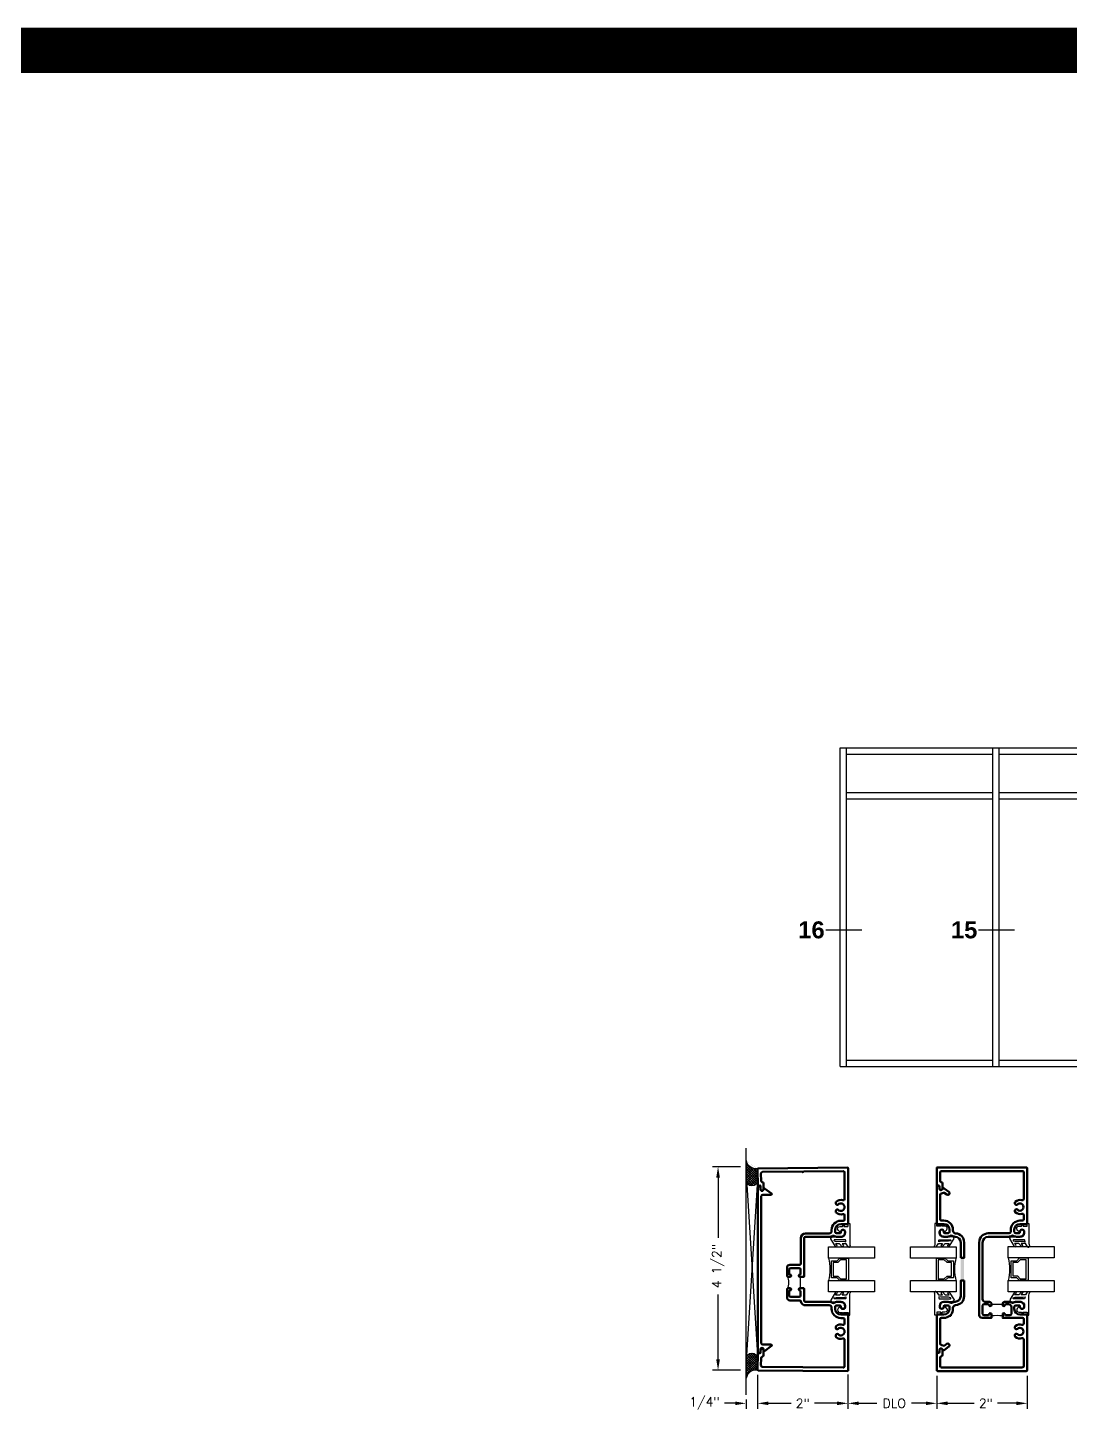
# Model space of a CAD drawing. Extents: x 0 to 139, y -15 to 75.
# Drawn here: x 31.69 to 37.45, y 7.37 to 15 of the extents above; entities that cross this region are included whole.
import ezdxf
from ezdxf.enums import TextEntityAlignment as Align

# ---------------------------------------------------------------- set-up
doc = ezdxf.new("R2010")
doc.units = 0
doc.header["$MEASUREMENT"] = 0
doc.header["$PDMODE"] = 3
doc.layers.get('DEFPOINTS').update_dxf_attribs({"linetype": 'CONTINUOUS'})
for name, color, linetype in [('R-ANNO-DIMS', 3, 'CONTINUOUS'), ('R-ANNO-TEXT', 6, 'CONTINUOUS'), ('R-Det1', 4, 'CONTINUOUS'), ('R-Det2', 2, 'CONTINUOUS'), ('R-DET3', 5, 'CONTINUOUS'), ('R-OTLN', 1, 'CONTINUOUS'), ('R-PAT1', 5, 'CONTINUOUS'), ('TITLE', 7, 'CONTINUOUS')]:
    doc.layers.add(name, color=color, linetype=linetype)
doc.styles.get("Standard").update_dxf_attribs({"font": 'simplex'})
doc.styles.add('style1', font='arialbd.ttf')
doc.dimstyles.new('1-4size', dxfattribs={"dimtxt": 0.05, "dimasz": 0.06, "dimexe": 0.03125, "dimexo": 0.03125, "dimgap": 0.03125, "dimtad": 0, "dimdec": 5, "dimlfac": 4, "dimzin": 4, "dimdsep": 46, "dimlunit": 5, "dimtxsty": 'Standard', "dimcen": 0, "dimclrd": 256, "dimclre": 256, "dimclrt": 256, "dimadec": 0, "dimazin": 1, "dimtfac": 1, "dimtdec": 5, "dimtofl": 0, "dimtmove": 0, "dimatfit": 3, "dimfxl": 0, "dimfrac": 2, "dimtolj": 1, "dimtzin": 4, "dimarcsym": 0})

# ---------------------------------------------------------------- blocks, each defined once
blk = doc.blocks.new('*D91')
at = {"layer": 'DEFPOINTS', "color": 0}
for p in [(36.2225, 7.5936), (36.7132, 7.5857), (36.7132, 7.4026)]:
    blk.add_point(p, dxfattribs=at)
at = {"layer": 'R-ANNO-DIMS', "lineweight": -2}
for p, q in [((36.2225, 7.5623), (36.2225, 7.3713)), ((36.7132, 7.5545), (36.7132, 7.3713)), ((36.2825, 7.4026), (36.3833, 7.4026)), ((36.6532, 7.4026), (36.5743, 7.4026))]:
    blk.add_line(p, q, dxfattribs=at)
at = {"layer": 'R-ANNO-DIMS'}
for points in [[(36.2825, 7.4126), (36.2825, 7.3926), (36.2225, 7.4026)], [(36.6532, 7.4126), (36.6532, 7.3926), (36.7132, 7.4026)]]:
    blk.add_solid(points, dxfattribs=at)
at = {"layer": 'R-ANNO-DIMS', "insert": (36.4788, 7.4026), "char_height": 0.05, "attachment_point": 5}
blk.add_mtext('\\A1;DLO', dxfattribs=at)
blk = doc.blocks.new('*D93')
at = {"layer": 'DEFPOINTS', "color": 0}
for p in [(36.7132, 7.5857), (37.2132, 7.5857), (37.2132, 7.4026)]:
    blk.add_point(p, dxfattribs=at)
at = {"layer": 'R-ANNO-DIMS', "lineweight": -2}
for p, q in [((36.7132, 7.5545), (36.7132, 7.3713)), ((37.2132, 7.5545), (37.2132, 7.3713)), ((36.7732, 7.4026), (36.9201, 7.4026)), ((37.1532, 7.4026), (37.0492, 7.4026))]:
    blk.add_line(p, q, dxfattribs=at)
at = {"layer": 'R-ANNO-DIMS'}
for points in [[(36.7732, 7.4126), (36.7732, 7.3926), (36.7132, 7.4026)], [(37.1532, 7.4126), (37.1532, 7.3926), (37.2132, 7.4026)]]:
    blk.add_solid(points, dxfattribs=at)
at = {"layer": 'R-ANNO-DIMS', "insert": (36.9847, 7.4026), "char_height": 0.05, "attachment_point": 5}
blk.add_mtext('\\A1;2"', dxfattribs=at)
blk = doc.blocks.new('*D108')
at = {"layer": 'DEFPOINTS', "color": 0}
for p in [(35.7234, 7.592), (35.6601, 7.4559), (35.7234, 7.4026)]:
    blk.add_point(p, dxfattribs=at)
at = {"layer": 'R-ANNO-DIMS', "lineweight": -2}
for p, q in [((35.7234, 7.5607), (35.7234, 7.3713)), ((35.6601, 7.4246), (35.6601, 7.3713)), ((35.6001, 7.4026), (35.5401, 7.4026)), ((35.7834, 7.4026), (35.8434, 7.4026))]:
    blk.add_line(p, q, dxfattribs=at)
at = {"layer": 'R-ANNO-DIMS'}
for points in [[(35.6001, 7.4126), (35.6001, 7.3926), (35.6601, 7.4026)], [(35.7834, 7.4126), (35.7834, 7.3926), (35.7234, 7.4026)]]:
    blk.add_solid(points, dxfattribs=at)
at = {"layer": 'R-ANNO-DIMS', "insert": (35.4303, 7.4026), "char_height": 0.05, "attachment_point": 5}
blk.add_mtext('\\A1;1/4"', dxfattribs=at)
blk = doc.blocks.new('*D94')
at = {"layer": 'DEFPOINTS', "color": 0}
for p in [(35.5051, 8.7102), (35.6601, 8.7102), (35.6601, 7.5857)]:
    blk.add_point(p, dxfattribs=at)
at = {"layer": 'R-ANNO-DIMS', "lineweight": -2}
for p, q in [((35.6289, 8.7102), (35.4738, 8.7102)), ((35.5051, 8.6502), (35.5051, 8.3172)), ((35.5051, 7.6457), (35.5051, 8.0047)), ((35.6289, 7.5857), (35.4738, 7.5857))]:
    blk.add_line(p, q, dxfattribs=at)
at = {"layer": 'R-ANNO-DIMS'}
for points in [[(35.4951, 8.6502), (35.5151, 8.6502), (35.5051, 8.7102)], [(35.4951, 7.6457), (35.5151, 7.6457), (35.5051, 7.5857)]]:
    blk.add_solid(points, dxfattribs=at)
at = {"layer": 'R-ANNO-DIMS', "insert": (35.5051, 8.161), "char_height": 0.05, "attachment_point": 5, "rotation": 90}
blk.add_mtext('\\A1;4 1/2"', dxfattribs=at)
blk = doc.blocks.new('*D95')
at = {"layer": 'DEFPOINTS', "color": 0}
for p in [(35.7234, 7.592), (36.2225, 7.5931), (36.2225, 7.4026)]:
    blk.add_point(p, dxfattribs=at)
at = {"layer": 'R-ANNO-DIMS', "lineweight": -2}
for p, q in [((35.7234, 7.5607), (35.7234, 7.3713)), ((36.2225, 7.5618), (36.2225, 7.3713)), ((35.7834, 7.4026), (35.9084, 7.4026)), ((36.1625, 7.4026), (36.0375, 7.4026))]:
    blk.add_line(p, q, dxfattribs=at)
at = {"layer": 'R-ANNO-DIMS'}
for points in [[(35.7834, 7.4126), (35.7834, 7.3926), (35.7234, 7.4026)], [(36.1625, 7.4126), (36.1625, 7.3926), (36.2225, 7.4026)]]:
    blk.add_solid(points, dxfattribs=at)
at = {"layer": 'R-ANNO-DIMS', "insert": (35.973, 7.4026), "char_height": 0.05, "attachment_point": 5}
blk.add_mtext('\\A1;2"', dxfattribs=at)
blk = doc.blocks.new('Door elevation')
at = {"layer": 'R-ANNO-TEXT'}
blk.add_line((100.6503, 11.2434), (100.6503, 11.0437), dxfattribs=at)
at = {"layer": 'R-OTLN'}
for p, q in [((98.3401, 11.4192), (101.8557, 11.4192)), ((98.3401, 9.6592), (98.3401, 11.4192)), ((98.3753, 9.6592), (98.3753, 11.4192)), ((98.3753, 11.384), (99.1839, 11.384)), ((99.1839, 9.6592), (99.1839, 11.4192)), ((99.219, 9.6592), (99.219, 11.4192)), ((99.219, 11.384), (100.0276, 11.384)), ((100.0276, 9.6592), (100.0276, 11.4192)), ((100.0628, 9.6592), (100.0628, 11.4192)), ((100.0628, 11.384), (100.9065, 11.384)), ((100.9065, 9.6592), (100.9065, 11.4192)), ((100.9417, 9.6592), (100.9417, 11.4192)), ((100.9417, 11.384), (101.7854, 11.384)), ((101.7854, 9.6592), (101.7854, 11.4192)), ((101.8557, 9.6592), (101.8557, 11.4192)), ((98.3753, 11.1731), (99.1839, 11.1731)), ((99.219, 11.1731), (100.0276, 11.1731)), ((100.0628, 11.1731), (100.9065, 11.1731)), ((100.9417, 11.1731), (101.7854, 11.1731)), ((98.3753, 11.1379), (99.1839, 11.1379)), ((99.219, 11.1379), (100.0276, 11.1379)), ((100.0628, 11.1379), (100.9065, 11.1379)), ((100.9417, 11.1379), (101.7854, 11.1379)), ((98.3401, 9.6592), (100.9417, 9.6592)), ((98.3753, 9.6943), (99.1839, 9.6943)), ((99.219, 9.6943), (100.0276, 9.6943)), ((100.0628, 9.6943), (100.9065, 9.6943)), ((100.9065, 9.6592), (101.8557, 9.6592)), ((100.9417, 9.6943), (101.7854, 9.6943))]:
    blk.add_line(p, q, dxfattribs=at)
blk = doc.blocks.new('P2728 compress')
at = {"layer": 'R-Det2'}
blk.add_lwpolyline([(176.266, 42.927), (176.372, 42.753, -0.301952), (176.324, 42.713), (176.124, 42.713, 0.414214), (176.044, 42.633), (176.044, 42.594, 0.388879), (176.081, 42.554), (176.097, 42.553, 0.440011), (176.14, 42.593), (176.14, 42.607, -0.668179), (176.157, 42.614), (176.206, 42.566, -0.668179), (176.17, 42.48), (176.111, 42.48), (176.083, 42.441, -0.836323), (176.069, 42.447), (176.078, 42.48), (175.994, 42.48, 0.414214), (175.988, 42.474), (175.988, 42.424, -0.414214), (175.982, 42.418), (175.954, 42.418, -0.414214), (175.948, 42.424), (175.948, 42.862, 0.083245), (175.94, 42.911), (175.94, 42.911)], format="xyb", dxfattribs=at)
for points in [[(175.978, 42.937), (176.028, 42.864), (176.119, 42.864), (176.088, 42.905)], [(176.117, 42.931), (176.175, 42.864), (176.267, 42.864), (176.235, 42.902)]]:
    blk.add_lwpolyline(points, dxfattribs=at)
at = {"layer": 'R-Det2', "lineweight": 25}
blk.add_lwpolyline([(176.039, 42.79, 0.372312), (176.054, 42.778), (176.284, 42.778, 0.668179), (176.295, 42.803), (176.252, 42.812), (176.078, 42.811), (176.034, 42.824)], format="xyb", close=True, dxfattribs=at)
at = {"layer": 'R-Det2', "ltscale": 0.1}
for centre, radius, start, end in [((175.962, 42.92), 0.0237, 22.2345, 202.2345), ((176.117, 42.901), 0.0297, 90, 171.5397), ((176.251, 42.914), 0.0199, 40.2978, 220.2978)]:
    blk.add_arc(centre, radius, start, end, dxfattribs=at)

msp = doc.modelspace()

# ---------------------------------------------------------------- hatches: boundary and pattern name
at = {"layer": 'R-PAT1'}
h = msp.add_hatch(dxfattribs=at)
h.set_pattern_fill('ANSI37', color=256, scale=0.075, angle=-90, style=0)
h.set_pattern_definition([(315, (34.873551, 9.102877), (0.00662913, 0.00662913), []), (45, (34.873551, 9.102877), (-0.00662913, 0.00662913), [])])
edge = h.paths.add_edge_path()
edge.add_line((35.6609766, 8.7439975), (35.6609766, 8.6368367))
edge.add_arc((35.6924205, 8.6368367), 0.0314439, 180.0000074, 357.46272372)
edge.add_line((35.7238336, 8.6354447), (35.7234424, 8.6994923))
edge.add_arc((35.7138486, 8.7521167), 0.0534918, 188.7303523, 280.33190092, ccw=False)
msp.add_hatch(color=256, dxfattribs=at).paths.add_polyline_path([(36.8461635, 8.2059578), (36.8649135, 8.2059578), (36.8649135, 8.0809578), (36.8461635, 8.0809578)])
h = msp.add_hatch(dxfattribs=at)
h.set_pattern_fill('ANSI37', color=256, scale=0.075, angle=-90, style=0)
h.set_pattern_definition([(315, (34.873551, 9.110377), (0.006629126, 0.006629126), []), (45, (34.873551, 9.110377), (-0.006629126, 0.006629126), [])])
edge = h.paths.add_edge_path()
edge.add_line((35.6609766, 7.541237), (35.6609766, 7.6483979))
edge.add_arc((35.6924205, 7.6483979), 0.0314439, 2.53727628, 179.9999926, ccw=False)
edge.add_line((35.7238336, 7.6497899), (35.7234424, 7.5857423))
edge.add_arc((35.7138486, 7.5331178), 0.0534918, 79.66809908, 171.2696477)

# ---------------------------------------------------------------- linework, layer by layer
at = {"layer": 'R-ANNO-TEXT'}
for p, q in [((36.2997778, 10.0178269), (36.1000322, 10.0178269)), ((37.1435278, 10.0178269), (36.9437822, 10.0178269))]:
    msp.add_line(p, q, dxfattribs=at)
at = {"layer": 'R-Det1', "color": 5}
msp.add_line((35.6609766, 7.4490722), (35.6609766, 8.8130722), dxfattribs=at)
at = {"layer": 'R-Det1', "lineweight": 50}
for points in [[(35.7440395, 8.1408621), (35.7440395, 7.7346121, 0.414213562), (35.7517895, 7.7268621), (35.7982895, 7.7268621, -0.722145632), (35.8005285, 7.7201038), (35.7622499, 7.6916121), (35.7527695, 7.7010923, 0.668184624), (35.7395395, 7.6956123), (35.7395395, 7.6876121, -0.414216407), (35.7317895, 7.6798621), (35.7240395, 7.6798621), (35.7240395, 8.1408621), (35.7240395, 8.6018621), (35.7317895, 8.6018621, -0.414216407), (35.7395395, 8.5941121), (35.7395395, 8.5861119, 0.668184624), (35.7527695, 8.5806319), (35.7622499, 8.5901121), (35.8005285, 8.5616204, -0.722145632), (35.7982895, 8.5548621), (35.7517895, 8.5548621, 0.414213562), (35.7440395, 8.5471121)], [(36.8461635, 8.2059578), (36.8461635, 8.2919579, 0.413515847), (36.814988, 8.3232078, -0.143455795), (36.7982385, 8.3281578, 0.292539715), (36.7898635, 8.3281578, -0.145286571), (36.7729885, 8.3232078), (36.7529135, 8.3232078, -0.415053763), (36.7296635, 8.3464578), (36.7296635, 8.3505828, -1.012901092), (36.7529135, 8.3502828), (36.7529135, 8.3482078, 0.414213562), (36.7579135, 8.3432078), (36.7764135, 8.3432078, 0.416132723), (36.7841635, 8.3509578), (36.7841635, 8.3622078, 0.414213562), (36.7529135, 8.3934578), (36.7181635, 8.3934578, -0.414213562), (36.7131635, 8.3984578), (36.7131635, 8.6019578, -0.414213562), (36.7156635, 8.6044578), (36.7209135, 8.6044578, -0.412903226), (36.7286635, 8.5967078), (36.7286635, 8.5887078, 0.669038966), (36.7418885, 8.5832078), (36.7483076, 8.5896438, -0.372650912), (36.7548343, 8.590123), (36.7810385, 8.5706078, -0.238328156), (36.7841635, 8.5644078), (36.7841635, 8.5635828, -0.615742841), (36.7691885, 8.5560578), (36.7552635, 8.5664328, 0.3082191), (36.7509635, 8.5665578, -0.121337447), (36.7389135, 8.5623078, 0.384292738), (36.7319135, 8.5546078), (36.7319135, 8.4197078, 0.416670611), (36.7394135, 8.4122078), (36.7529135, 8.4122078, -0.414213562), (36.8029135, 8.3622078), (36.8029135, 8.3573642, 0.398640607), (36.8175853, 8.3418863, -0.398640607), (36.8649135, 8.2919578), (36.8649135, 8.2059578)], [(36.8649135, 8.0809578), (36.8649135, 7.9949578, -0.398640607), (36.8175853, 7.9450292, 0.398640607), (36.8029135, 7.9295514), (36.8029135, 7.9247078, -0.178683048), (36.7909205, 7.8922198), (36.7909205, 7.8867008), (36.7854015, 7.8867008, -0.178683048), (36.7529135, 7.8747078), (36.7394135, 7.8747078, 0.413333333), (36.7319135, 7.8672078), (36.7319135, 7.7322828, 0.384292738), (36.7389135, 7.7245828, -0.125027091), (36.7509635, 7.7203328, 0.3082191), (36.7552635, 7.7204578), (36.7691885, 7.7308328, -0.615742841), (36.7841635, 7.7233078), (36.7841635, 7.7225078, -0.239176885), (36.7810385, 7.7162828), (36.7548291, 7.6967858, -0.372121531), (36.7483093, 7.697262), (36.7418885, 7.7036828, 0.667873573), (36.7286635, 7.6982078), (36.7286635, 7.6902078, -0.416132723), (36.7209135, 7.6824578), (36.7156635, 7.6824578, -0.414213562), (36.7131635, 7.6849578), (36.7131635, 7.8884578, -0.414213562), (36.7181635, 7.8934578), (36.7529135, 7.8934578, 0.414213562), (36.7841635, 7.9247078), (36.7841635, 7.9359578, 0.412903226), (36.7764135, 7.9437078), (36.7579135, 7.9437078, 0.414213562), (36.7529135, 7.9387078), (36.7529135, 7.9366078, -1.011839456), (36.7296635, 7.9363328), (36.7296635, 7.9404578, -0.413978903), (36.7529135, 7.9637078), (36.7729885, 7.9637078, -0.143865672), (36.7898635, 7.9587328, 0.292539715), (36.7982385, 7.9587328, -0.142565659), (36.8150524, 7.9637076, 0.412912468), (36.8461635, 7.9949573), (36.8461635, 8.0809578)]]:
    msp.add_lwpolyline(points, format="xyb", close=True, dxfattribs=at)
at = {"layer": 'R-Det2'}
for points in [[(36.1158264, 8.2054504), (36.1158264, 8.2679504), (36.3693474, 8.2679504), (36.3693474, 8.2054504), (36.2253264, 8.2054504), (36.2253264, 8.0804504), (36.3693474, 8.0804504), (36.3693474, 8.0179504), (36.1158264, 8.0179504), (36.1158264, 8.0804504), (36.2253264, 8.0804504), (36.1783264, 8.0804504), (36.1628264, 8.0959504), (36.1315764, 8.0959504), (36.1315764, 8.1899504), (36.1628264, 8.1899504), (36.1783264, 8.2054504), (36.2253264, 8.2054504), (36.1158264, 8.2054504, -0.123310184), (36.1158264, 8.0804504, 0.875557935)], [(36.821393, 8.0804504), (36.821393, 8.0179504), (36.5678721, 8.0179504), (36.5678721, 8.0804504), (36.711893, 8.0804504), (36.711893, 8.2054504), (36.5678721, 8.2054504), (36.5678721, 8.2679504), (36.821393, 8.2679504), (36.821393, 8.2054504), (36.711893, 8.2054504), (36.758893, 8.2054504), (36.774393, 8.1899504), (36.805643, 8.1899504), (36.805643, 8.0959504), (36.774393, 8.0959504), (36.758893, 8.0804504), (36.711893, 8.0804504), (36.821393, 8.0804504, -0.123310184), (36.821393, 8.2054504, 0.875557935)], [(37.1084643, 8.2059358), (37.1084644, 8.2684358), (37.3619853, 8.2684358), (37.3619853, 8.2059358), (37.2179644, 8.2059358), (37.2179644, 8.0809358), (37.3619853, 8.0809358), (37.3619853, 8.0184358), (37.1084644, 8.0184358), (37.1084644, 8.0809358), (37.2179644, 8.0809358), (37.1709644, 8.0809358), (37.1554644, 8.0964358), (37.1242144, 8.0964358), (37.1242144, 8.1904358), (37.1554644, 8.1904358), (37.1709644, 8.2059358), (37.2179644, 8.2059358), (37.1084644, 8.2059358, -0.123310184), (37.1084644, 8.0809358, 0.875557935)]]:
    msp.add_lwpolyline(points, format="xyb", dxfattribs=at)
for points in [[(36.2153264, 8.1954504), (36.1824686, 8.1954504), (36.1669686, 8.1799504), (36.1415764, 8.1799504), (36.1415764, 8.1059504), (36.1669686, 8.1059504), (36.1824686, 8.0904504), (36.2153264, 8.0904504), (36.2153264, 8.1954504)], [(36.721893, 8.0904504), (36.7547508, 8.0904504), (36.7702508, 8.1059504), (36.795643, 8.1059504), (36.795643, 8.1799504), (36.7702508, 8.1799504), (36.7547508, 8.1954504), (36.721893, 8.1954504), (36.721893, 8.0904504)], [(37.2079644, 8.1959358), (37.1751065, 8.1959358), (37.1596065, 8.1804358), (37.1342144, 8.1804358), (37.1342144, 8.1064358), (37.1596065, 8.1064358), (37.1751065, 8.0909358), (37.2079644, 8.0909358), (37.2079644, 8.1959358)]]:
    msp.add_lwpolyline(points, dxfattribs=at)
at = {"layer": 'R-DET3'}
for p, q in [((35.6617892, 8.6391121), (35.7242892, 7.6391121)), ((35.6617892, 7.6391121), (35.7242892, 8.6391121))]:
    msp.add_line(p, q, dxfattribs=at)
at = {"layer": 'R-OTLN', "lineweight": 50}
for points in [[(35.978651, 8.1011263), (35.981151, 8.1036263), (35.981151, 8.3146544, -0.414213562), (35.988901, 8.3224044), (36.121151, 8.3224044, 0.145063949), (36.1381782, 8.3274507, -0.296364458), (36.1466237, 8.3274507, 0.145063949), (36.163651, 8.3224044), (36.183651, 8.3224044, 0.415572469), (36.206901, 8.3457625), (36.206901, 8.3497796, 1), (36.183651, 8.3497796), (36.183651, 8.3461544, -0.414213562), (36.179901, 8.3424044), (36.160151, 8.3424044, -0.414213562), (36.152401, 8.3501544), (36.152401, 8.3614044, -0.414213562), (36.183651, 8.3926544), (36.219651, 8.3926544, 0.414213562), (36.223401, 8.3964044), (36.223401, 8.7013814, 0.416003879), (36.2196281, 8.7051313), (35.7271601, 8.7009066, 0.414205806), (35.7234424, 8.6971338), (35.7242487, 8.6028513, 0.577350003), (35.7272634, 8.601145), (35.734353, 8.6053194, -0.577350003), (35.7400055, 8.60212), (35.7401624, 8.5837726, 1.000029034), (35.7556619, 8.5839057), (35.7553767, 8.617248, 0.358249069), (35.7490619, 8.6247977, -0.358249069), (35.7427471, 8.6323475), (35.742397, 8.6732865, -0.414205806), (35.7500802, 8.6811025), (35.9697391, 8.6829869), (35.9734895, 8.6792365), (35.9773158, 8.6830519), (36.1968345, 8.6849351, -0.416728412), (36.204651, 8.6771854), (36.204651, 8.5320013, -0.502843599), (36.1946634, 8.5245813, 0.255648429), (36.1572115, 8.5166891, 0.219037625), (36.155901, 8.513841), (36.155901, 8.5062573, 0.670540707), (36.1681162, 8.5012442, -2.436667768), (36.1681162, 8.4715645, 0.670540707), (36.155901, 8.4665515), (36.155901, 8.4589678, 0.219037625), (36.1572115, 8.4561197, 0.255648429), (36.1946634, 8.4482275, -0.502843599), (36.204651, 8.4408075), (36.204651, 8.4191544, -0.414213562), (36.196901, 8.4114044), (36.183651, 8.4114044, 0.414213562), (36.132401, 8.3601544), (36.132401, 8.3536544, -0.414213562), (36.119901, 8.3411544), (35.988901, 8.3411544, 0.414213562), (35.962401, 8.3146544), (35.962401, 8.1759388, -0.414213562), (35.9545885, 8.1681263), (35.901651, 8.1681263, 0.414213562), (35.886151, 8.1526263), (35.886151, 8.1088763, 0.414213562), (35.893901, 8.1011263), (35.902401, 8.1011263, 0.414213562), (35.908651, 8.1073763, 0.414213562), (35.902401, 8.1136263, -0.414213562), (35.898651, 8.1173763), (35.898651, 8.1416263, -0.414213562), (35.906401, 8.1493763), (35.953401, 8.1493763, -0.414213562), (35.961151, 8.1416263), (35.961151, 8.1173763, -0.414213562), (35.957401, 8.1136263, 0.414213562), (35.951151, 8.1073763, 0.414213562), (35.957401, 8.1011263), (35.961151, 8.1011263)], [(36.7289064, 8.5887478, 1.000029034), (36.7444064, 8.5887461), (36.7444104, 8.6170896, 0.358249069), (36.7381614, 8.624694, -0.358249069), (36.7319125, 8.6322983), (36.7319189, 8.6782379, -0.41421603), (36.7396701, 8.6859868), (37.1865971, 8.6857615, -0.416728412), (37.1944135, 8.6780118), (37.1944135, 8.531913, -0.504614175), (37.1843841, 8.5245058, 0.262881244), (37.1469135, 8.5162997, 0.213421765), (37.1456635, 8.5135046), (37.1456635, 8.5073244, 0.662771717), (37.1588109, 8.5017628, -2.363944859), (37.1588109, 8.4726989, 0.662771717), (37.1456635, 8.4671373), (37.1456635, 8.460957, 0.213421765), (37.1469135, 8.4581619, 0.262881244), (37.1843841, 8.4499558, -0.504614175), (37.1944135, 8.4425486), (37.1944135, 8.4199808, -0.414213562), (37.1866635, 8.4122308), (37.1734135, 8.4122308, 0.414213562), (37.1221635, 8.3609808), (37.1221635, 8.3497308, -0.414213562), (37.1144135, 8.3419808), (36.9982259, 8.3419808, 0.414213562), (36.9482259, 8.2919808), (36.9482259, 7.9472308), (36.9482259, 7.8902308, 0.414213562), (36.9637259, 7.8747308), (36.9922259, 7.8747308), (37.0153847, 7.8747308, -0.063254224), (37.0152259, 7.8759808), (37.0152259, 7.8939808, 0.414213562), (37.0089759, 7.9002308, 0.414213562), (37.0027259, 7.8939808, -0.414213562), (36.9989759, 7.8902308), (36.9747259, 7.8902308, -0.414213562), (36.9669759, 7.8979808), (36.9669759, 7.9424808, -0.414213562), (36.9747259, 7.9502308), (36.9989759, 7.9502308, -0.414213562), (37.0027259, 7.9464808, 0.414213562), (37.0089759, 7.9402308, 0.414213562), (37.0152259, 7.9464808), (37.0152259, 7.9549808, 0.414213562), (37.0074759, 7.9627308), (36.9824759, 7.9627308, -0.414213562), (36.9669759, 7.9782308), (36.9669759, 8.2919808, -0.414213562), (36.9982259, 8.3232308), (37.1109135, 8.3232308, 0.145063949), (37.1279408, 8.3282771, -0.296364458), (37.1363863, 8.3282771, 0.145063949), (37.1534135, 8.3232308), (37.1734136, 8.3232308, 0.415572152), (37.1966635, 8.3465889), (37.1966635, 8.3506061, 1), (37.1734135, 8.3506061), (37.1734135, 8.3469808, -0.414213562), (37.1696635, 8.3432308), (37.1499135, 8.3432308, -0.414213562), (37.1421635, 8.3509808), (37.1421635, 8.3622308, -0.414213562), (37.1734135, 8.3934808), (37.2081635, 8.3934808, 0.414213562), (37.2131635, 8.3984808), (37.2131635, 8.7022078, 0.416003879), (37.2093906, 8.7059578), (36.7169228, 8.7059901, 0.41421603), (36.7131723, 8.7022407), (36.7131591, 8.6079641, 0.416003882), (36.715171, 8.6059638), (36.7239088, 8.6059626, -0.414213562), (36.7289081, 8.6009619)], [(35.961151, 8.0386263), (35.957401, 8.0386263, 0.414213562), (35.951151, 8.0323763, 0.414213562), (35.957401, 8.0261263, -0.414213562), (35.961151, 8.0223763), (35.961151, 7.9981263, -0.414213562), (35.953401, 7.9903763), (35.906401, 7.9903763, -0.414213562), (35.898651, 7.9981263), (35.898651, 8.0223763, -0.414213562), (35.902401, 8.0261263, 0.414213562), (35.908651, 8.0323763, 0.414213562), (35.902401, 8.0386263), (35.893901, 8.0386263, 0.414213562), (35.886151, 8.0308763), (35.886151, 7.9871263, 0.414213562), (35.901651, 7.9716263), (35.9553284, 7.9716263, -0.356997407), (35.9629251, 7.96541, 0.356997407), (35.988901, 7.9441544), (36.119901, 7.9441544, -0.414213562), (36.132401, 7.9316544), (36.132401, 7.9251544, 0.414213562), (36.183651, 7.8739044), (36.196901, 7.8739044, -0.414213562), (36.204651, 7.8661544), (36.204651, 7.8445013, -0.502843599), (36.1946634, 7.8370813, 0.255648429), (36.1572115, 7.8291891, 0.219037625), (36.155901, 7.826341), (36.155901, 7.8187573, 0.670540707), (36.1681162, 7.8137442, -2.436667768), (36.1681162, 7.7840645, 0.670540707), (36.155901, 7.7790515), (36.155901, 7.7714678, 0.219037625), (36.1572115, 7.7686197, 0.255648429), (36.1946634, 7.7607275, -0.502843599), (36.204651, 7.7533075), (36.204651, 7.6081234, -0.416728412), (36.1968345, 7.6003737), (35.7500802, 7.6042063, -0.414205806), (35.742397, 7.6120223), (35.742745, 7.6527113, -0.358249069), (35.7490598, 7.6602611, 0.358249069), (35.7553746, 7.6678108), (35.7556619, 7.7014031, 1.000029034), (35.7401624, 7.7015362), (35.7400055, 7.6831888, -0.577350003), (35.734353, 7.6799894), (35.7272634, 7.6841638, 0.577350003), (35.7242487, 7.6824575), (35.7234424, 7.588175, 0.414205806), (35.7271601, 7.5844022), (36.2196281, 7.5801774, 0.416003879), (36.223401, 7.5839274), (36.223401, 7.8889044, 0.414213562), (36.219651, 7.8926544), (36.183651, 7.8926544, -0.414213562), (36.152401, 7.9239044), (36.152401, 7.9351544, -0.414213562), (36.160151, 7.9429044), (36.179901, 7.9429044, -0.414213562), (36.183651, 7.9391544), (36.183651, 7.9355291, 1), (36.206901, 7.9355291), (36.206901, 7.9395463, 0.415572152), (36.183651, 7.9629044), (36.163651, 7.9629044, 0.145063949), (36.1466237, 7.9578581, -0.296364458), (36.1381782, 7.9578581, 0.145063949), (36.121151, 7.9629044), (35.988901, 7.9629044, -0.414213562), (35.981151, 7.9706544), (35.981151, 8.0361263), (35.978651, 8.0386263)], [(36.7289064, 7.6982139, -1.000029034), (36.7444064, 7.6982156), (36.7444104, 7.669872, -0.358249069), (36.7381614, 7.6622677, 0.358249069), (36.7319125, 7.6546634), (36.7319189, 7.6087238, 0.41421603), (36.7396701, 7.6009749), (37.1865971, 7.6012002, 0.416728412), (37.1944135, 7.6089499), (37.1944135, 7.7550486, 0.504614175), (37.1843841, 7.7624558, -0.262881244), (37.1469135, 7.7706619, -0.213421765), (37.1456635, 7.773457), (37.1456635, 7.7796373, -0.662771717), (37.1588109, 7.7851989, 2.363944859), (37.1588109, 7.8142628, -0.662771717), (37.1456635, 7.8198244), (37.1456635, 7.8260046, -0.213421765), (37.1469135, 7.8287997, -0.262881244), (37.1843841, 7.8370058, 0.504614175), (37.1944135, 7.844413), (37.1944135, 7.8669808, 0.414213562), (37.1866635, 7.8747308), (37.1734135, 7.8747308), (37.1221978, 7.8747308), (37.1007259, 7.8747308), (37.0775672, 7.8747308, 0.063254224), (37.0777259, 7.8759808), (37.0777259, 7.8939808, -0.414213562), (37.0839759, 7.9002308, -0.414213562), (37.0902259, 7.8939808, 0.414213562), (37.0939759, 7.8902308), (37.1182259, 7.8902308, 0.414213562), (37.1259759, 7.8979808), (37.1259759, 7.9347308, 0.414213562), (37.1104759, 7.9502308), (37.0939759, 7.9502308, 0.414213562), (37.0902259, 7.9464808, -0.414213562), (37.0839759, 7.9402308, -0.414213562), (37.0777259, 7.9464808), (37.0777259, 7.9549808, -0.414213562), (37.0854759, 7.9627308), (37.1173893, 7.9627308, -0.173869535), (37.1272388, 7.959199, 0.327185831), (37.1363863, 7.9586846, -0.145063949), (37.1534135, 7.9637308), (37.1734135, 7.9637308, -0.415572469), (37.1966635, 7.9403728), (37.1966635, 7.9363556, -1), (37.1734135, 7.9363556), (37.1734135, 7.9399808, 0.414213562), (37.1696635, 7.9437308), (37.1499135, 7.9437308, 0.414213562), (37.1421635, 7.9359808), (37.1421635, 7.9247308, 0.414213562), (37.1734135, 7.8934808), (37.2081635, 7.8934808, -0.414213562), (37.2131635, 7.8884808), (37.2131635, 7.5847538, -0.416003879), (37.2093906, 7.5810039), (36.7169228, 7.5809715, -0.41421603), (36.7131723, 7.584721), (36.7131591, 7.6789976, -0.416003882), (36.715171, 7.6809978), (36.7239088, 7.6809991, 0.414213562), (36.7289081, 7.6859998)]]:
    msp.add_lwpolyline(points, format="xyb", close=True, dxfattribs=at)
at = {"layer": 'R-PAT1'}
for points in [[(35.6609766, 8.7439975), (35.6609766, 8.6368367, 0.978099587), (35.7238336, 8.6354447), (35.7234424, 8.6994923, -0.422424501), (35.6609766, 8.7439975, -1.18450733)], [(35.6609766, 7.541237), (35.6609766, 7.6483979, -0.978099587), (35.7238336, 7.6497899), (35.7234424, 7.5857423, 0.422424501), (35.6609766, 7.541237, 1.18450733)]]:
    msp.add_lwpolyline(points, format="xyb", dxfattribs=at)
for points in [[(35.8989414, 8.0221938), (35.8989414, 7.9979438, 0.414213562), (35.9066914, 7.9901938), (35.953401, 7.9903763, 0.414213562), (35.961151, 7.9981263), (35.961151, 8.0223763, 0.414213562), (35.957401, 8.0261263, -0.414213562), (35.951151, 8.0323763, -0.414213562), (35.957401, 8.0386263), (35.961151, 8.0386263), (35.961151, 8.1011263), (35.957401, 8.1011263, -0.414213562), (35.951151, 8.1073763, -0.414213562), (35.957401, 8.1136263, 0.414213562), (35.961151, 8.1173763), (35.961151, 8.1416263, 0.414213562), (35.953401, 8.1493763), (35.9066914, 8.1491938, 0.414213562), (35.8989414, 8.1414438), (35.8989414, 8.1171938, 0.414213562), (35.9026914, 8.1134438, -0.414213562), (35.9089414, 8.1071938, -0.414213562), (35.9026914, 8.1009438), (35.8941914, 8.1009438, -0.302607437), (35.8870394, 8.1057086, -0.200320513), (35.8870394, 8.033679, -0.302607437), (35.8941914, 8.0384438), (35.9026914, 8.0384438, -0.414213562), (35.9089414, 8.0321938, -0.414213562), (35.9026914, 8.0259438, 0.414213562)], [(37.0027259, 7.8939808, -0.414213562), (36.9989759, 7.8902308), (36.9747259, 7.8902308, -0.414213562), (36.9669759, 7.8979808), (36.9669759, 7.9424808, -0.414213562), (36.9747259, 7.9502308), (36.9989759, 7.9502308, -0.414213562), (37.0027259, 7.9464808, 0.414213562), (37.0089759, 7.9402308, 0.414213562), (37.0152259, 7.9464808, -0.414213562), (37.0189759, 7.9502308), (37.0739759, 7.9502308, -0.414213562), (37.0777259, 7.9464808), (37.0777259, 7.9464808, 0.414213562), (37.0839759, 7.9402308, 0.414213562), (37.0902259, 7.9464808, -0.414213562), (37.0939759, 7.9502308), (37.1104759, 7.9502308, -0.414213562), (37.1259759, 7.9347308), (37.1259759, 7.8979808, -0.414213562), (37.1182259, 7.8902308), (37.0939759, 7.8902308, -0.414213562), (37.0902259, 7.8939808, 0.414213562), (37.0839759, 7.9002308, 0.414213562), (37.0777259, 7.8939808), (37.0777259, 7.8854808, 0.302607437), (37.0777259, 7.8854808, 0.060741527), (37.0152259, 7.8854808, 0.302607437), (37.0152259, 7.8854808), (37.0152259, 7.8939808, 0.414213562), (37.0089759, 7.9002308, 0.414213562)]]:
    msp.add_lwpolyline(points, format="xyb", close=True, dxfattribs=at)
at = {"layer": 'TITLE', "const_width": 0.25}
msp.add_lwpolyline([(0.25, 14.8789502), (138.9080005, 14.8789502)], dxfattribs=at)

# ---------------------------------------------------------------- block references
at = {"layer": 'R-OTLN'}
msp.add_blockref('Door elevation', (-62.1601732, -0.3947093), dxfattribs=at)
at = {"layer": 'R-PAT1', "yscale": 0.25, "zscale": 0.25, "rotation": 180}
for p, xscale in [((80.2204074, 19.0005708), 0.25), ((-7.2838429, 19.0013742), -0.25), ((81.2101699, 19.0013742), 0.25)]:
    msp.add_blockref('P2728 compress', p, dxfattribs=dict(at, xscale=xscale))
at = {"layer": 'R-PAT1', "yscale": 0.25, "zscale": 0.25}
for p, xscale in [((80.2204074, -2.715262), -0.25), ((-7.2838429, -2.7144586), 0.25), ((81.2101699, -2.7144586), -0.25)]:
    msp.add_blockref('P2728 compress', p, dxfattribs=dict(at, xscale=xscale))

# ---------------------------------------------------------------- texts
at = {"layer": 'R-ANNO-TEXT', "style": 'style1'}
for s, p in [('16', (36.0213182, 10.018807)), ('15', (36.8650682, 10.018807))]:
    msp.add_text(s, height=0.09375, dxfattribs=at).set_placement(p, align=Align.MIDDLE_CENTER)

# ---------------------------------------------------------------- dimensions: what is measured, and where the dimension line sits
at = {"layer": 'R-ANNO-DIMS'}
dim = msp.add_linear_dim(base=(35.5050978, 8.7102497), p1=(35.6601297, 7.5857423), p2=(35.6601297, 8.7102497), angle=90, dimstyle='1-4size', override={"dimpost": '"'}, dxfattribs=at)
dim.commit()
dim.dimension.update_dxf_attribs({"geometry": '*D94', "text_midpoint": (35.5050978, 8.1609719), "dimtype": 160})
for base, p1, p2, picture, middle in [((35.7234424, 7.4025918), (35.6601297, 7.4558534), (35.7234424, 7.5919957), '*D108', (35.4303083, 7.4025918)), ((37.2131635, 7.4025918), (36.7131635, 7.5857192), (37.2131635, 7.5857192), '*D93', (36.9846567, 7.4025918))]:
    dim = msp.add_linear_dim(base=base, p1=p1, p2=p2, dimstyle='1-4size', override={"dimpost": '"'}, dxfattribs=at)
    dim.commit()
    dim.dimension.update_dxf_attribs({"geometry": picture, "text_midpoint": middle, "dimtype": 160})
dim = msp.add_linear_dim(base=(36.222462, 7.4025918), p1=(35.7234424, 7.5919957), p2=(36.222462, 7.5930622), dimstyle='1-4size', override={"dimpost": '"'}, dxfattribs=at)
dim.commit()
dim.dimension.update_dxf_attribs({"geometry": '*D95', "text_midpoint": (35.9729522, 7.4025918)})
dim = msp.add_linear_dim(base=(36.7131635, 7.4025697), p1=(36.222483, 7.5935904), p2=(36.7131635, 7.5857192), text='DLO', dimstyle='1-4size', override={"dimpost": '"'}, dxfattribs=at)
dim.commit()
dim.dimension.update_dxf_attribs({"geometry": '*D91', "text_midpoint": (36.4788122, 7.4025697), "dimtype": 160})

doc.saveas('drawing.dxf')
